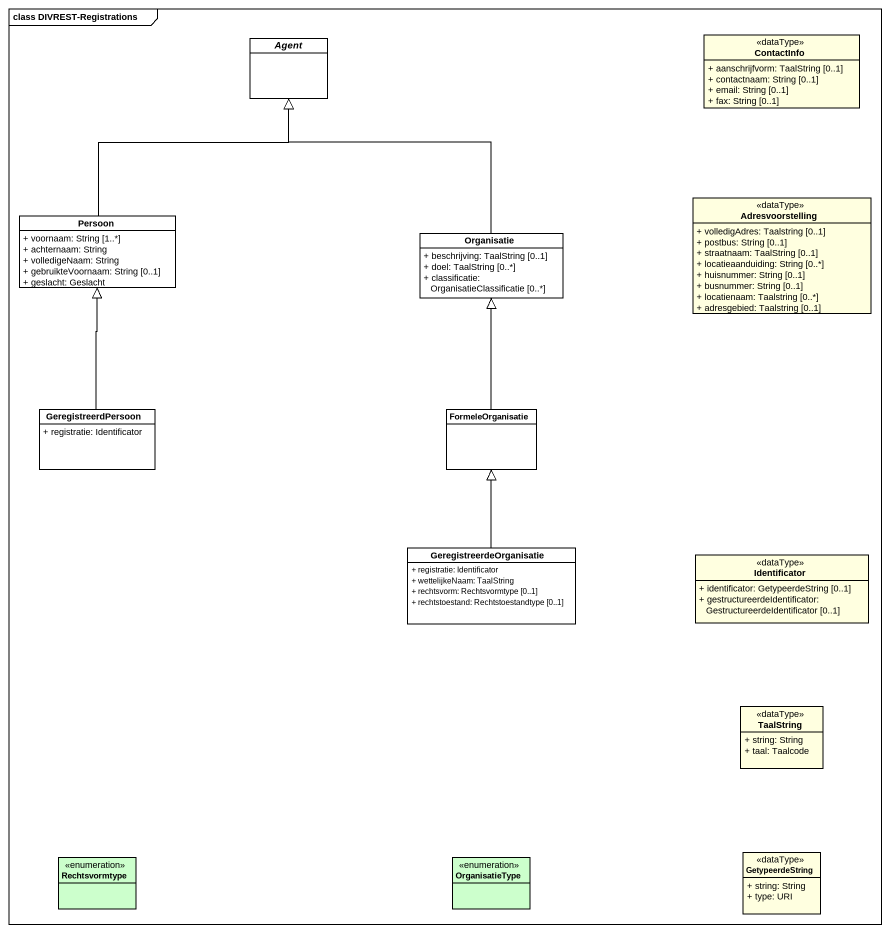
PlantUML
@startuml
mainframe class DIVREST-Registrations
hide circle
hide empty members
skinparam classAttributeIconSize 0
abstract class "Agent" as Agent_
class ContactInfo <<dataType>> #FFFFE0 {
  + aanschrijfvorm: TaalString [0..1]
  + contactnaam: String [0..1]
  + email: String [0..1]
  + fax: String [0..1]
}
class Adresvoorstelling <<dataType>> #FFFFE0 {
  + volledigAdres: Taalstring [0..1]
  + postbus: String [0..1]
  + straatnaam: TaalString [0..1]
  + locatieaanduiding: String [0..*]
  + huisnummer: String [0..1]
  + busnummer: String [0..1]
  + locatienaam: Taalstring [0..*]
  + adresgebied: Taalstring [0..1]
}
class Persoon {
  + voornaam: String [1..*]
  + achternaam: String
  + volledigeNaam: String
  + gebruikteVoornaam: String [0..1]
  + geslacht: Geslacht
}
class Organisatie {
  + beschrijving: TaalString [0..1]
  + doel: TaalString [0..*]
  + classificatie: OrganisatieClassificatie [0..*]
}
class GeregistreerdPersoon {
  + registratie: Identificator
}
class FormeleOrganisatie
class GeregistreerdeOrganisatie {
  + registratie: Identificator
  + wettelijkeNaam: TaalString
  + rechtsvorm: Rechtsvormtype [0..1]
  + rechtstoestand: Rechtstoestandtype [0..1]
}
class Identificator <<dataType>> #FFFFE0 {
  + identificator: GetypeerdeString [0..1]
  + gestructureerdeIdentificator: GestructureerdeIdentificator [0..1]
}
class TaalString <<dataType>> #FFFFE0 {
  + string: String
  + taal: Taalcode
}
enum Rechtsvormtype #CCFFCC
enum OrganisatieType #CCFFCC
class GetypeerdeString <<dataType>> #FFFFE0 {
  + string: String
  + type: URI
}
Persoon -up-|> Agent_
Organisatie -up-|> Agent_
GeregistreerdPersoon -up-|> Persoon
FormeleOrganisatie -up-|> Organisatie
GeregistreerdeOrganisatie -up-|> FormeleOrganisatie
@enduml
